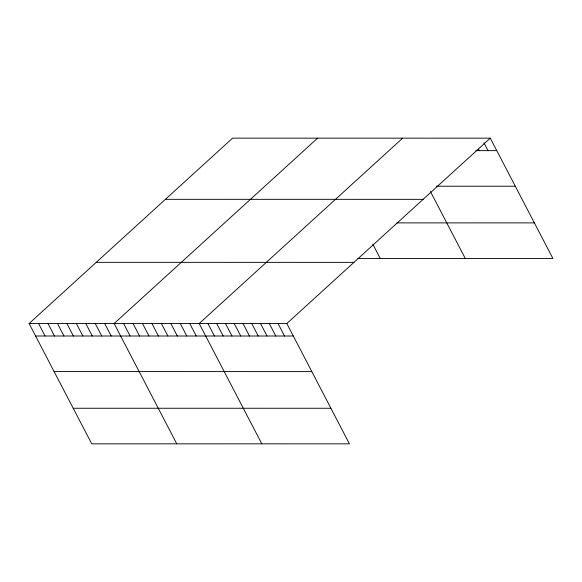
<?xml version="1.0" encoding="UTF-8"?>
<svg xmlns="http://www.w3.org/2000/svg" width="582" height="582" viewBox="0 0 582 582"><rect width="100%" height="100%" fill="white"/><g stroke="black" fill="none" stroke-linecap="round" stroke-linejoin="round"><path stroke-width="0.87" d="M29.1 323.527L286.81 323.541L349.433 443.848L91.73 443.833L29.1 323.527L232.567 138.152L490.27 138.167L552.9 258.473L357.901 258.466M317.605 138.152L114.145 323.534L176.775 443.84M402.649 138.16L199.19 323.534L261.813 443.848M286.81 323.541L490.27 138.167M475.734 150.643L496.766 150.643M436.435 186.225L515.288 186.225M165.419 199.328L423.129 199.342M396.931 222.884L534.378 222.891M96.241 262.351L353.951 262.366M35.597 336.003L293.306 336.018M54.119 371.585L311.828 371.6M73.208 408.251L330.911 408.266M483.948 142.845L488.007 150.643M478.433 149.079L479.241 150.643M430.454 191.565L465.28 258.466M372.829 244.229L380.235 258.466M278.043 323.541L284.54 336.018M269.284 323.541L275.781 336.018M260.518 323.541L267.014 336.018M251.759 323.541L258.255 336.018M243 323.541L249.489 336.018M234.233 323.534L240.73 336.018M225.474 323.534L231.971 336.018M216.708 323.534L223.204 336.018M207.949 323.534L214.445 336.01M189.739 323.534L196.236 336.01M180.289 323.534L186.786 336.01M170.839 323.534L177.335 336.01M161.389 323.534L167.885 336.01M151.938 323.534L158.435 336.01M142.488 323.534L148.985 336.01M133.045 323.534L139.535 336.01M123.595 323.534L130.092 336.01M104.695 323.527L111.191 336.01M95.244 323.527L101.741 336.01M85.794 323.527L92.291 336.01M76.344 323.527L82.84 336.003M66.894 323.527L73.39 336.003M57.451 323.527L63.94 336.003M48 323.527L54.497 336.003M38.55 323.527L45.047 336.003"/></g></svg>
